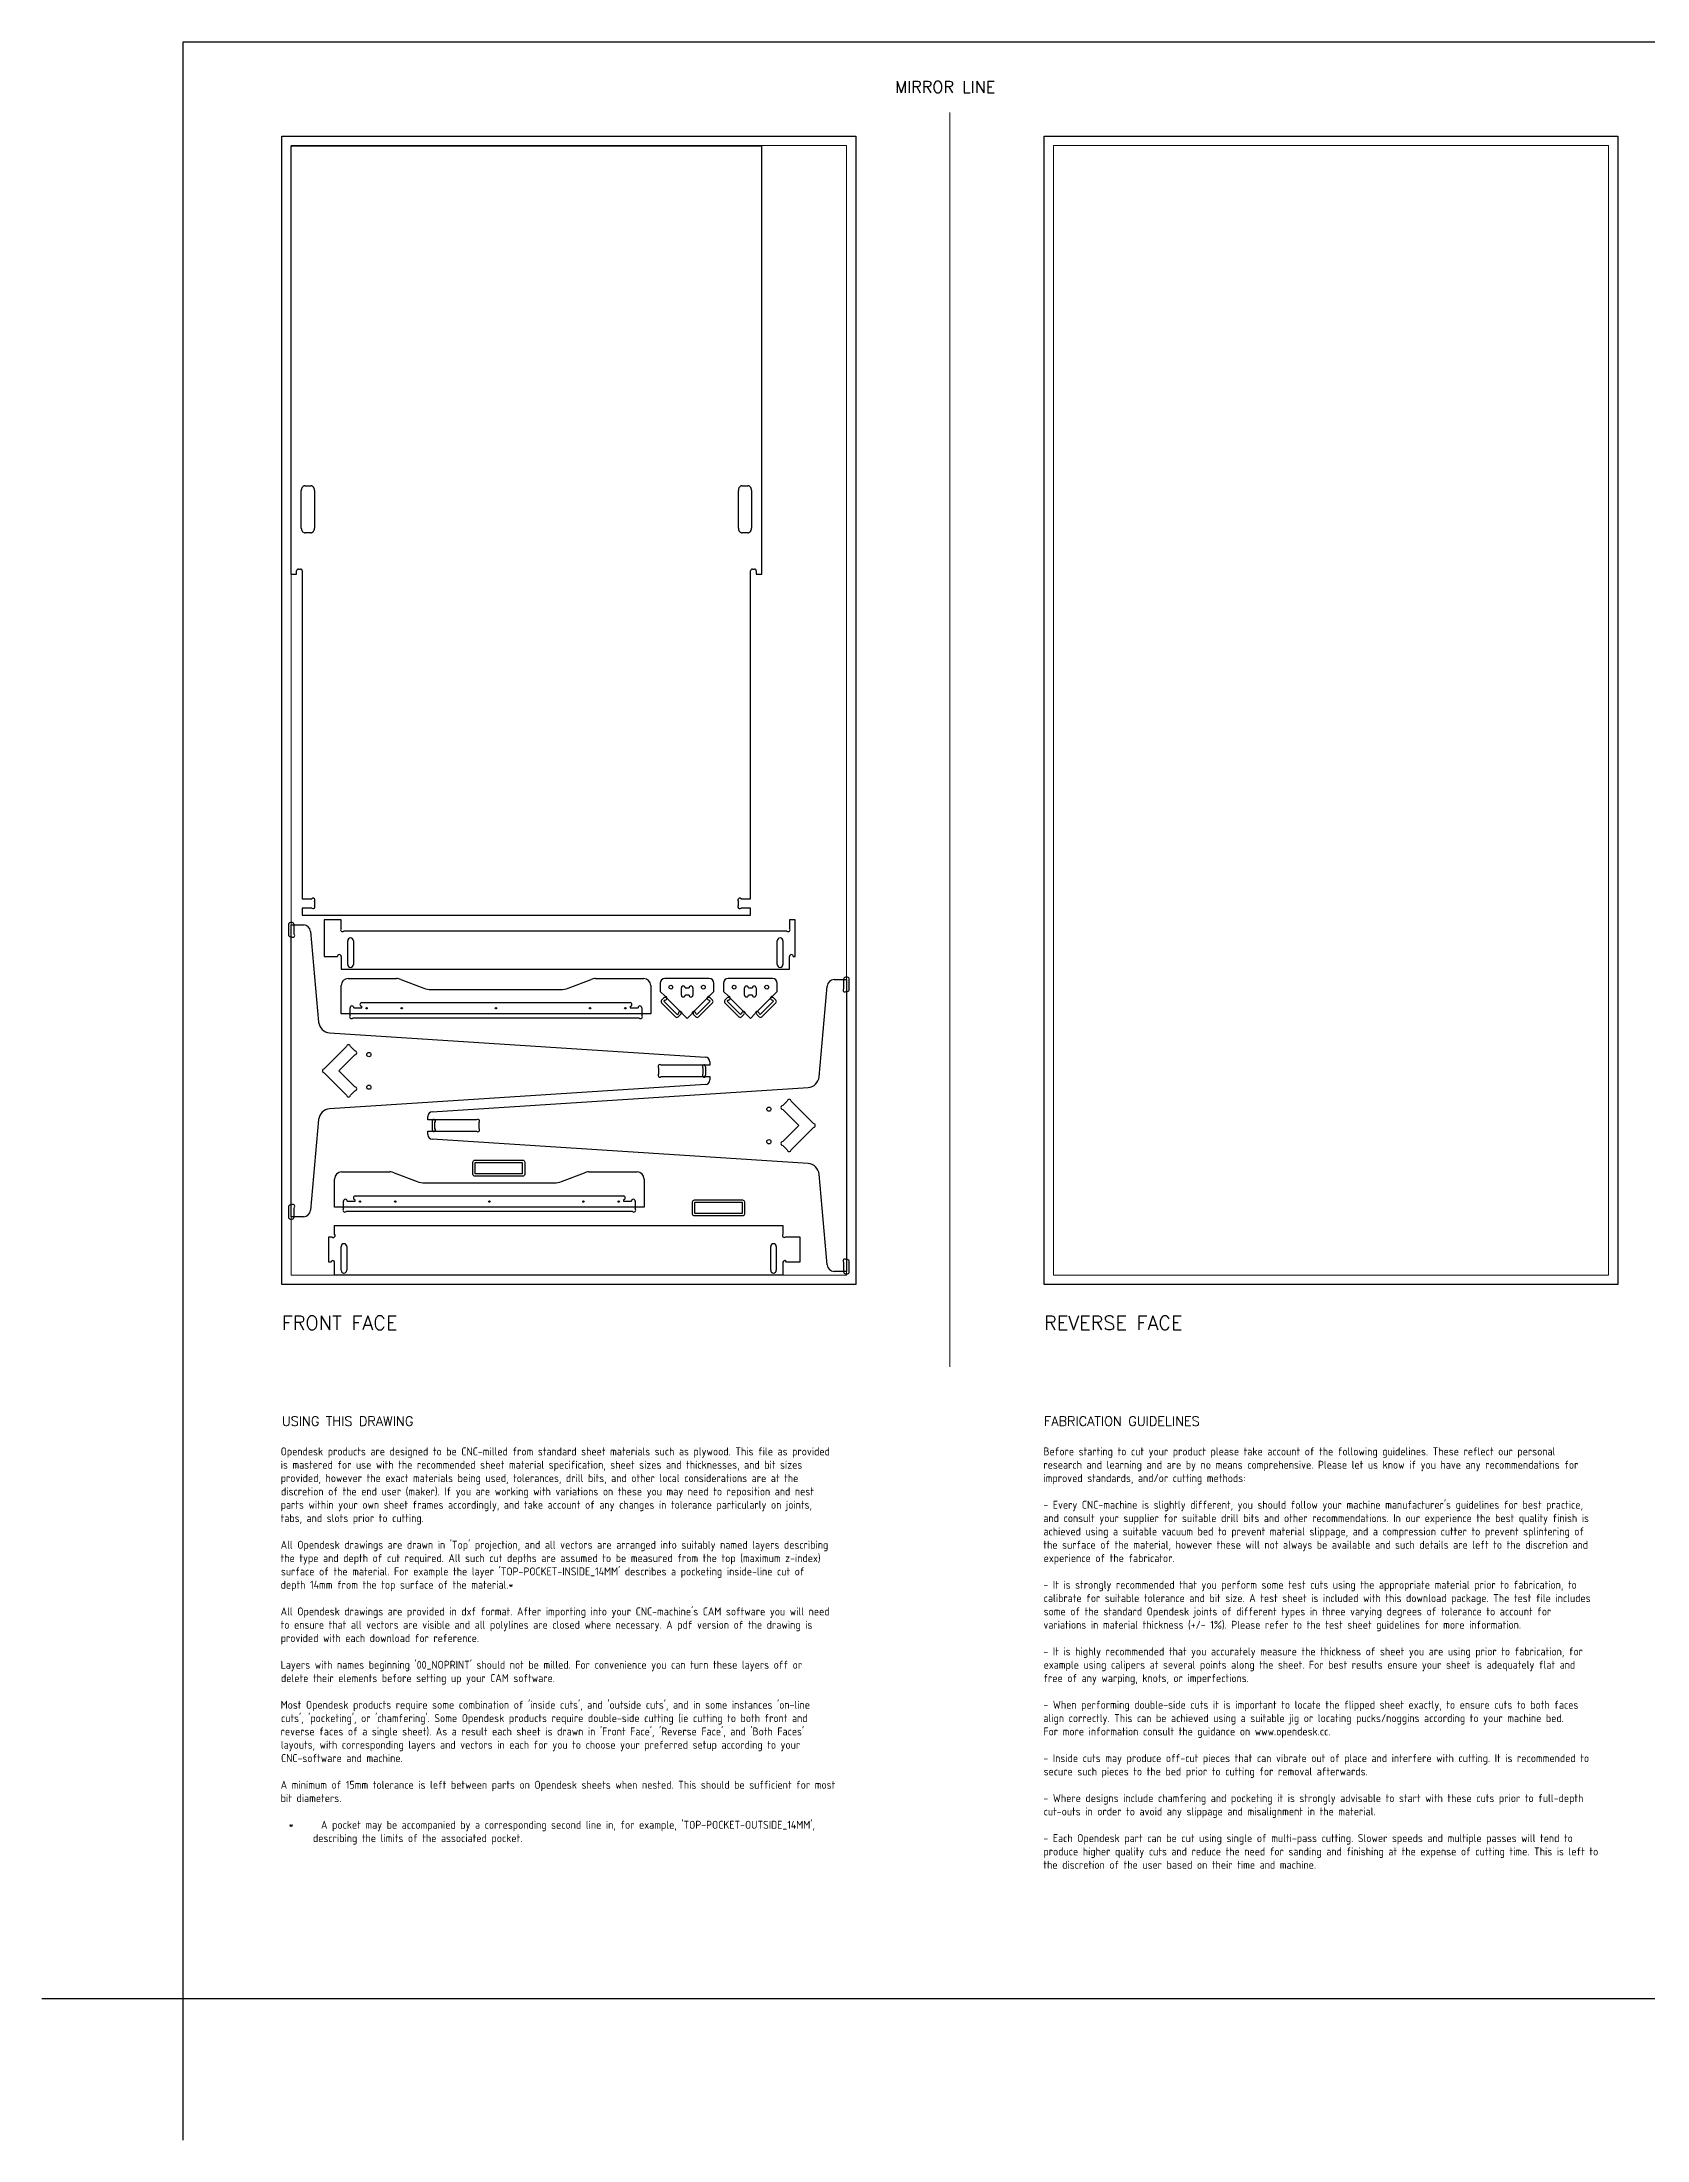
# Model space of a CAD drawing. Header units: millimetres. Extents: x -300 to 5880, y -300 to 4158.
# Drawn here: x -300 to 3112, y -300 to 4158 of the extents above; entities that cross this region are included whole.
import ezdxf
from ezdxf.enums import TextEntityAlignment as Align

# ---------------------------------------------------------------- set-up
doc = ezdxf.new("R2010")
doc.units = ezdxf.units.MM
doc.layers.add('00-NOPRINT_TEXT', color=7, linetype='Continuous', lineweight=25)
doc.layers.add('00_NOPRINT_TOLERANCE', color=7, linetype='Continuous', lineweight=5)
for name, color, linetype, lineweight, true_color in [('BOARD_$TH-NOMINAL', 3, 'Continuous', 30, 0x00ff00), ('TOP-CUT-INSIDE_12.000MM', 3, 'Continuous', 25, 0x00ff04), ('TOP-CUT-INSIDE_24.000MM', 5, 'Continuous', 25, 0x0300ff), ('TOP-CUT-OUTSIDE_24.000MM', 140, 'Continuous', 25, 0x00a2ff), ('TOP-HOLE-3.000MM-DIAM_24.000MM', 20, 'Continuous', 25, 0xff3b00), ('TOP-HOLE-8.000MM-DIAM_24.000MM', 20, 'Continuous', 25, 0xff3b00), ('TOP-HOLE-9.000MM-DIAM_14.000MM', 220, 'Continuous', 25, 0xff00c7), ('TOP-POCKET-INSIDE_12.000MM', 140, 'Continuous', 25, 0x00b1ff), ('TOP-POCKET-INSIDE_6.000MM', 6, 'Continuous', 25, 0xff00e0), ('TOP-POCKET-INSIDE_9.000MM', 60, 'Continuous', 25, 0xb0ff00)]:
    doc.layers.add(name, color=color, linetype=linetype, lineweight=lineweight, true_color=true_color)
doc.styles.add('OD-ISOCP-17_240', font='isocp.shx')
doc.styles.add('OD-ISOCP-17_241', font='isocp.shx')
doc.styles.add('OD-ISOCP-17_242', font='isocp.shx')
doc.styles.add('OD-ISOCP-17_243', font='isocp.shx')
doc.styles.add('OD-ISOCP-17_244', font='isocp.shx')
doc.styles.add('OD-ISOCP-17_245', font='isocp.shx')
doc.styles.add('OD-ISOCP-17_246', font='isocp.shx')
doc.styles.add('OD-ISOCP-17_247', font='isocp.shx')
doc.styles.add('OD-ISOCP-17_248', font='isocp.shx')
doc.styles.add('OD-ISOCP-17_249', font='isocp.shx')
doc.styles.add('OD-ISOCP-17_250', font='isocp.shx')
doc.styles.add('OD-ISOCP-17_251', font='isocp.shx')
doc.styles.add('OD-ISOCP-17_252', font='isocp.shx')
doc.styles.add('OD-ISOCP-17_253', font='isocp.shx')
doc.styles.add('OD-ISOCP-17_254', font='isocp.shx')
doc.styles.add('OD-ISOCP-17_255', font='isocp.shx')
doc.styles.add('OD-ISOCP-17_256', font='isocp.shx')
doc.styles.add('OD-ISOCP-17_257', font='isocp.shx')
doc.styles.add('OD-ISOCP-17_258', font='isocp.shx')
doc.styles.add('OD-ISOCP-17_259', font='isocp.shx')
doc.styles.add('OD-ISOCP-17_260', font='isocp.shx')
doc.styles.add('OD-ISOCP-17_261', font='isocp.shx')
doc.styles.add('OD-ISOCP-17_262', font='isocp.shx')
doc.styles.add('OD-ISOCP-17_263', font='isocp.shx')
doc.styles.add('OD-ISOCP-17_264', font='isocp.shx')
doc.styles.add('OD-ISOCP-17_265', font='isocp.shx')
doc.styles.add('OD-ISOCP-17_266', font='isocp.shx')
doc.styles.add('OD-ISOCP-17_267', font='isocp.shx')
doc.styles.add('OD-ISOCP-17_268', font='isocp.shx')
doc.styles.add('OD-ISOCP-17_269', font='isocp.shx')
doc.styles.add('OD-ISOCP-17_270', font='isocp.shx')
doc.styles.add('OD-ISOCP-17_271', font='isocp.shx')
doc.styles.add('OD-ISOCP-17_272', font='isocp.shx')
doc.styles.add('OD-ISOCP-17_273', font='isocp.shx')
doc.styles.add('OD-ISOCP-17_274', font='isocp.shx')
doc.styles.add('OD-ISOCP-17_275', font='isocp.shx')
doc.styles.add('OD-ISOCP-17_276', font='isocp.shx')
doc.styles.add('OD-ISOCP-17_277', font='isocp.shx')
doc.styles.add('OD-ISOCP-17_278', font='isocp.shx')
doc.styles.add('OD-ISOCP-17_279', font='isocp.shx')
doc.styles.add('OD-ISOCP-17_280', font='isocp.shx')
doc.styles.add('OD-ISOCP-17_281', font='isocp.shx')
doc.styles.add('OD-ISOCP-17_282', font='isocp.shx')
doc.styles.add('OD-ISOCP-17_283', font='isocp.shx')
doc.styles.add('OD-ISOCP-17_284', font='isocp.shx')
doc.styles.add('OD-ISOCP-17_285', font='isocp.shx')
doc.styles.add('OD-ISOCP-17_286', font='isocp.shx')
doc.styles.add('OD-ISOCP-17_287', font='isocp.shx')
doc.styles.add('OD-ISOCP-17_288', font='isocp.shx')
doc.styles.add('OD-SIMPLEX-20_87', font='simplex.shx')
doc.styles.add('OD-SIMPLEX-20_88', font='simplex.shx')
doc.styles.add('OD-SIMPLEX-25_89', font='simplex.shx')
doc.styles.add('OD-SIMPLEX-30_88', font='simplex.shx')
doc.styles.add('OD-SIMPLEX-30_89', font='simplex.shx')

# ---------------------------------------------------------------- blocks, each defined once
blk = doc.blocks.new('Borders Opendesk_7')
at = {"layer": '00-NOPRINT_TEXT'}
for p, q in [((0, 4158), (5880, 4158)), ((0, 0), (0, 4158)), ((0, 0), (-300, 0)), ((0, -300), (0, 0)), ((5880, 0), (0, 0))]:
    blk.add_line(p, q, dxfattribs=at)
at = {"layer": '00_NOPRINT_TOLERANCE', "ltscale": 0.379043}
blk.add_line((1630, 1343.2), (1630, 4008), dxfattribs=at)
at = {"layer": '00_NOPRINT_TOLERANCE', "ltscale": 0.379202}
for p, q in [((210, 3958), (1430, 3958)), ((210, 1518), (210, 3958)), ((1430, 3958), (1430, 1518)), ((1830, 3958), (3050, 3958)), ((1830, 1518), (1830, 3958)), ((3050, 3958), (3050, 1518)), ((1430, 1518), (210, 1518)), ((3050, 1518), (1830, 1518))]:
    blk.add_line(p, q, dxfattribs=at)
at = {"layer": '00_NOPRINT_TOLERANCE', "ltscale": 0.380876}
for p, q in [((230, 3938), (1410, 3938)), ((1850, 3938), (3030, 3938)), ((1410, 1538), (230, 1538)), ((3030, 1538), (1850, 1538))]:
    blk.add_line(p, q, dxfattribs=at)
at = {"layer": '00_NOPRINT_TOLERANCE', "ltscale": 0.380023}
for p, q in [((230, 1538), (230, 3938)), ((1410, 3938), (1410, 1538)), ((1850, 1538), (1850, 3938)), ((3030, 3938), (3030, 1538))]:
    blk.add_line(p, q, dxfattribs=at)
at = {"layer": 'BOARD_$TH-NOMINAL'}
for p, q in [((210, 3958), (1430, 3958)), ((210, 1518), (210, 3958)), ((1430, 3958), (1430, 1518)), ((1830, 3958), (3050, 3958)), ((1830, 1518), (1830, 3958)), ((3050, 3958), (3050, 1518)), ((1430, 1518), (210, 1518)), ((3050, 1518), (1830, 1518))]:
    blk.add_line(p, q, dxfattribs=at)
at = {"layer": '00-NOPRINT_TEXT', "style": 'OD-SIMPLEX-25_89'}
blk.add_text('MIRROR LINE', height=25, dxfattribs=at).set_placement((1513.3, 4049.9))
at = {"layer": '00-NOPRINT_TEXT', "color": 7}
for s, height, style, p in [('FRONT FACE', 30, 'OD-SIMPLEX-30_89', (210, 1451.3)), ('REVERSE FACE', 30, 'OD-SIMPLEX-30_88', (1830, 1451.3)), ('USING THIS DRAWING', 20, 'OD-SIMPLEX-20_88', (210, 1237.4)), ('FABRICATION GUIDELINES', 20, 'OD-SIMPLEX-20_87', (1830, 1237.4))]:
    blk.add_text(s, height=height, dxfattribs=dict(at, style=style)).set_placement(p, align=Align.TOP_LEFT)
for s, style, p in [('Opendesk products are designed to be CNC-milled from standard sheet materials such as plywood. This file as provided', 'OD-ISOCP-17_265', (207.4, 1154.7)), ('Before starting to cut your product please take account of the following guidelines. These reflect our personal', 'OD-ISOCP-17_240', (1828.7, 1154.7)), ('is mastered for use with the recommended sheet material specification, sheet sizes and thicknesses, and bit sizes', 'OD-ISOCP-17_266', (207.4, 1126.3)), ('provided, however the exact materials being used, tolerances, drill bits, and other local considerations are at the', 'OD-ISOCP-17_267', (207.4, 1098)), ('research and learning and are by no means comprehensive. Please let us know if you have any recommendations for', 'OD-ISOCP-17_241', (1828.7, 1126.3)), ('improved standards, and/or cutting methods:', 'OD-ISOCP-17_242', (1828.7, 1098)), ('discretion of the end user (maker). If you are working with variations on these you may need to reposition and nest', 'OD-ISOCP-17_268', (208.1, 1069.7)), ('tabs, and slots prior to cutting.', 'OD-ISOCP-17_270', (207.4, 1013)), ('parts within your own sheet frames accordingly, and take account of any changes in tolerance particularly on joints,', 'OD-ISOCP-17_269', (207.4, 1041.3)), ("- Every CNC-machine is slightly different, you should follow your machine manufacturer's guidelines for best practice,", 'OD-ISOCP-17_243', (1828.7, 1041.3)), ('and consult your supplier for suitable drill bits and other recommendations. In our experience the best quality finish is', 'OD-ISOCP-17_244', (1828.7, 1013)), ('achieved using a suitable vacuum bed to prevent material slippage, and a compression cutter to prevent splintering of', 'OD-ISOCP-17_245', (1828.7, 984.7)), ('the type and depth of cut required. All such cut depths are assumed to be measured from the top (maximum z-index)', 'OD-ISOCP-17_272', (207.4, 928)), ("All Opendesk drawings are drawn in 'Top' projection, and all vectors are arranged into suitably named layers describing", 'OD-ISOCP-17_271', (207.4, 956.3)), ('the surface of the material, however these will not always be available and such details are left to the discretion and', 'OD-ISOCP-17_246', (1828.7, 956.3)), ('experience of the fabricator.', 'OD-ISOCP-17_247', (1829.2, 928)), ("surface of the material. For example the layer 'TOP-POCKET-INSIDE_14MM' describes a pocketing inside-line cut of", 'OD-ISOCP-17_273', (208, 899.7)), ('depth 14mm from the top surface of the material.*', 'OD-ISOCP-17_274', (207.4, 871.3)), ('- It is strongly recommended that you perform some test cuts using the appropriate material prior to fabrication, to', 'OD-ISOCP-17_248', (1828.7, 871.3)), ('calibrate for suitable tolerance and bit size. A test sheet is included with this download package. The test file includes', 'OD-ISOCP-17_249', (1829.3, 843)), ('to ensure that all vectors are visible and all polylines are closed where necessary. A pdf version of the drawing is', 'OD-ISOCP-17_276', (207.4, 786.3)), ("All Opendesk drawings are provided in dxf format. After importing into your CNC-machine's CAM software you will need", 'OD-ISOCP-17_275', (207.4, 814.7)), ('variations in material thickness (+/- 1%). Please refer to the test sheet guidelines for more information.', 'OD-ISOCP-17_251', (1828.7, 786.3)), ('some of the standard Opendesk joints of different types in three varying degrees of tolerance to account for', 'OD-ISOCP-17_250', (1829.2, 814.7)), ('provided with each download for reference.', 'OD-ISOCP-17_277', (207.4, 758)), ("Layers with names beginning '00_NOPRINT' should not be milled. For convenience you can turn these layers off or", 'OD-ISOCP-17_278', (207.4, 701.3)), ('- It is highly recommended that you accurately measure the thickness of sheet you are using prior to fabrication, for', 'OD-ISOCP-17_252', (1828.7, 729.7)), ('example using calipers at several points along the sheet. For best results ensure your sheet is adequately flat and', 'OD-ISOCP-17_253', (1829.2, 701.3)), ('delete their elements before setting up your CAM software.', 'OD-ISOCP-17_279', (208.1, 673)), ('free of any warping, knots, or imperfections.', 'OD-ISOCP-17_254', (1828.7, 673)), ("Most Opendesk products require some combination of 'inside cuts', and 'outside cuts', and in some instances 'on-line", 'OD-ISOCP-17_280', (207.4, 616.3)), ('- When performing double-side cuts it is important to locate the flipped sheet exactly, to ensure cuts to both faces', 'OD-ISOCP-17_255', (1828.7, 616.3)), ("reverse faces of a single sheet). As a result each sheet is drawn in 'Front Face', 'Reverse Face', and 'Both Faces'", 'OD-ISOCP-17_282', (207.4, 559.7)), ("cuts', 'pocketing', or 'chamfering'. Some Opendesk products require double-side cutting (ie cutting to both front and", 'OD-ISOCP-17_281', (208.1, 588)), ('align correctly. This can be achieved using a suitable jig or locating pucks/noggins according to your machine bed.', 'OD-ISOCP-17_256', (1828.7, 588)), ('layouts, with corresponding layers and vectors in each for you to choose your preferred setup according to your', 'OD-ISOCP-17_283', (207.8, 531.3)), ('For more information consult the guidance on www.opendesk.cc.', 'OD-ISOCP-17_257', (1828.7, 559.7)), ('CNC-software and machine.', 'OD-ISOCP-17_284', (208.2, 503)), ('- Inside cuts may produce off-cut pieces that can vibrate out of place and interfere with cutting. It is recommended to', 'OD-ISOCP-17_258', (1828.7, 503)), ('secure such pieces to the bed prior to cutting for removal afterwards.', 'OD-ISOCP-17_259', (1829.2, 474.7)), ('A minimum of 15mm tolerance is left between parts on Opendesk sheets when nested. This should be sufficient for most', 'OD-ISOCP-17_285', (207.4, 446.3)), ('bit diameters.', 'OD-ISOCP-17_286', (207.4, 418)), ('- Where designs include chamfering and pocketing it is strongly advisable to start with these cuts prior to full-depth', 'OD-ISOCP-17_260', (1828.7, 418)), ('cut-outs in order to avoid any slippage and misalignment in the material.', 'OD-ISOCP-17_261', (1829.3, 389.7)), ("*      A pocket may be accompanied by a corresponding second line in, for example, 'TOP-POCKET-OUTSIDE_14MM',", 'OD-ISOCP-17_287', (224.4, 361.3)), ('describing the limits of the associated pocket.', 'OD-ISOCP-17_288', (276.1, 333)), ('- Each Opendesk part can be cut using single of multi-pass cutting. Slower speeds and multiple passes will tend to', 'OD-ISOCP-17_262', (1828.7, 333)), ('produce higher quality cuts and reduce the need for sanding and finishing at the expense of cutting time. This is left to', 'OD-ISOCP-17_263', (1828.7, 304.7)), ('the discretion of the user based on their time and machine.', 'OD-ISOCP-17_264', (1828.7, 276.3))]:
    blk.add_text(s, height=17, dxfattribs=dict(at, style=style)).set_placement(p)

msp = doc.modelspace()

# ---------------------------------------------------------------- linework, layer by layer
at = {"layer": 'TOP-CUT-INSIDE_12.000MM'}
for p, q in [((224, 2282.8), (224, 2260.8)), ((232, 2286.8), (228, 2286.8)), ((236, 2262.4), (236, 2282.8)), ((228, 2256.8), (230.3, 2256.8)), ((1404, 2166.7), (1404, 2146.4)), ((1412, 2170.7), (1408, 2170.7)), ((1409.7, 2140.7), (1412, 2140.7)), ((1416, 2144.7), (1416, 2166.7)), ((1022.1, 2126.9), (1017.2, 2121.9)), ((1017.2, 2116.3), (1046.9, 2086.6)), ((1057.5, 2097.2), (1027.8, 2126.9)), ((1114.8, 2126.9), (1085.1, 2097.2)), ((1095.7, 2086.6), (1125.4, 2116.3)), ((1125.4, 2121.9), (1120.4, 2126.9)), ((1156.7, 2126.9), (1151.7, 2121.9)), ((1151.7, 2116.3), (1181.4, 2086.6)), ((1192, 2097.2), (1162.3, 2126.9)), ((1249.3, 2126.9), (1219.6, 2097.2)), ((1230.2, 2086.6), (1259.9, 2116.3)), ((1259.9, 2121.9), (1255, 2126.9)), ((1052.5, 2086.6), (1057.5, 2091.5)), ((1085.1, 2091.5), (1090, 2086.6)), ((1187.1, 2086.6), (1192, 2091.5)), ((1219.6, 2091.5), (1224.6, 2086.6)), ((1010.8, 1978.1), (1010.8, 1965.4)), ((1106.8, 1983.8), (1016.5, 1983.8)), ((1110.8, 1963.8), (1110.8, 1979.8)), ((1016.5, 1959.8), (1106.8, 1959.8)), ((529.2, 1863.7), (529.2, 1847.7)), ((623.5, 1867.7), (533.2, 1867.7)), ((533.2, 1843.7), (623.5, 1843.7)), ((629.2, 1849.4), (629.2, 1862.1)), ((224, 1682.8), (224, 1660.8)), ((230.3, 1686.8), (228, 1686.8)), ((228, 1656.8), (232, 1656.8)), ((236, 1660.8), (236, 1681.1)), ((1404, 1565.1), (1404, 1544.7)), ((1412, 1570.7), (1409.7, 1570.7)), ((1416, 1544.7), (1416, 1566.7)), ((1408, 1540.7), (1412, 1540.7))]:
    msp.add_line(p, q, dxfattribs=at)
for centre, start, end in [((228, 2282.8), 90, 180), ((232, 2282.8), 0, 90), ((228, 2260.8), 180, 270), ((233.2, 2259.6), 225, 45), ((1406.8, 2143.5), 135, 315), ((1408, 2166.7), 90, 180), ((1412, 2166.7), 0, 90), ((1412, 2144.7), 270, 0), ((1020, 2119.1), 135, 225), ((1025, 2124), 45, 135), ((1054.7, 2094.3), 315, 45), ((1087.9, 2094.3), 135, 225), ((1117.6, 2124), 45, 135), ((1122.5, 2119.1), 315, 45), ((1154.6, 2119.1), 135, 225), ((1159.5, 2124), 45, 135), ((1189.2, 2094.3), 315, 45), ((1222.4, 2094.3), 135, 225), ((1252.1, 2124), 45, 135), ((1257.1, 2119.1), 315, 45), ((1049.7, 2089.4), 225, 315), ((1092.8, 2089.4), 225, 315), ((1184.3, 2089.4), 225, 315), ((1227.4, 2089.4), 225, 315), ((1013.6, 1981), 45, 225), ((1013.6, 1962.6), 134.9999, 315), ((1106.8, 1979.8), 0, 90), ((1106.8, 1963.8), 270, 0), ((533.2, 1863.7), 90, 180), ((533.2, 1847.7), 180, 270), ((626.4, 1864.9), 314.9999, 135), ((626.4, 1846.5), 225, 45), ((228, 1682.8), 90, 180), ((228, 1660.8), 180, 270), ((233.2, 1684), 315, 135), ((232, 1660.8), 270, 0), ((1406.8, 1567.9), 45, 225), ((1412, 1566.7), 0, 90), ((1408, 1544.7), 180, 270), ((1412, 1544.7), 270, 0)]:
    msp.add_arc(centre, 4, start, end, dxfattribs=at)
at = {"layer": 'TOP-CUT-INSIDE_24.000MM'}
for p, q in [((259.3, 3215.1), (271.3, 3215.1)), ((1188.3, 3215.1), (1200.3, 3215.1)), ((251.3, 3125.1), (251.3, 3205.1)), ((279.3, 3205.1), (279.3, 3125.1)), ((1180.3, 3125.1), (1180.3, 3205.1)), ((1208.3, 3205.1), (1208.3, 3125.1)), ((271.3, 3115.1), (259.3, 3115.1)), ((1200.3, 3115.1), (1188.3, 3115.1)), ((1059.1, 2132.8), (1059.1, 2148)), ((1067.1, 2148), (1075.5, 2148)), ((1083.5, 2148), (1083.5, 2132.8)), ((1193.6, 2132.8), (1193.6, 2148)), ((1201.6, 2148), (1210, 2148)), ((1218, 2148), (1218, 2132.8)), ((1075.5, 2132.8), (1067.1, 2132.8)), ((1210, 2132.8), (1201.6, 2132.8)), ((300.1, 1975.8), (347.7, 2023.4)), ((355.7, 2023.4), (365.1, 2014)), ((347.7, 1920.2), (300.1, 1967.8)), ((365.1, 2006), (330.9, 1971.8)), ((330.9, 1971.8), (365.1, 1937.6)), ((365.1, 1929.6), (355.7, 1920.2)), ((1274.9, 1897.9), (1284.3, 1907.3)), ((1309.1, 1855.7), (1274.9, 1889.9)), ((1292.3, 1907.3), (1339.9, 1859.7)), ((1274.9, 1821.5), (1309.1, 1855.7)), ((1339.9, 1851.7), (1292.3, 1804.1)), ((1284.3, 1804.1), (1274.9, 1813.5))]:
    msp.add_line(p, q, dxfattribs=at)
for centre, radius, start, end in [((262.6, 3205.3), 11.3, 152.6677, 162.4263), ((261.2, 3206.1), 9.74, 141.3402, 152.6677), ((260.6, 3206.6), 8.89, 129.9288, 141.3402), ((259.6, 3207.7), 7.45, 116.3291, 129.9288), ((259.4, 3208.2), 6.9, 103.6502, 116.3291), ((259.3, 3208.7), 6.41, 90, 103.6502), ((271.3, 3208.7), 6.41, 76.3499, 90), ((271.2, 3208.2), 6.9, 63.6709, 76.3499), ((270.9, 3207.7), 7.45, 50.0712, 63.6709), ((270, 3206.6), 8.89, 38.6598, 50.0712), ((269.3, 3206.1), 9.74, 27.3323, 38.6598), ((267.9, 3205.3), 11.3, 17.5737, 27.3323), ((1191.6, 3205.3), 11.3, 152.6677, 162.4263), ((1190.2, 3206.1), 9.74, 141.3402, 152.6677), ((1189.6, 3206.6), 8.89, 129.9288, 141.3402), ((1188.6, 3207.7), 7.45, 116.3291, 129.9288), ((1188.4, 3208.2), 6.9, 103.6501, 116.3291), ((1188.3, 3208.7), 6.41, 90, 103.6501), ((1200.3, 3208.7), 6.41, 76.3498, 90), ((1200.2, 3208.2), 6.9, 63.6709, 76.3498), ((1199.9, 3207.7), 7.45, 50.0712, 63.6709), ((1199, 3206.6), 8.89, 38.6598, 50.0712), ((1198.3, 3206.1), 9.74, 27.3323, 38.6598), ((1196.9, 3205.3), 11.3, 17.5737, 27.3323), ((263.8, 3205.1), 12.5, 171.4333, 180), ((263.2, 3205.2), 11.9, 162.4263, 171.4333), ((267.4, 3205.2), 11.9, 8.5667, 17.5737), ((266.8, 3205.1), 12.5, 0, 8.5667), ((1192.8, 3205.1), 12.5, 171.4333, 180), ((1192.2, 3205.2), 11.9, 162.4263, 171.4333), ((1196.4, 3205.2), 11.9, 8.5667, 17.5737), ((1195.8, 3205.1), 12.5, 0, 8.5667), ((263.8, 3125.1), 12.5, 180, 188.5667), ((263.2, 3125), 11.9, 188.5667, 197.5737), ((262.6, 3124.8), 11.3, 197.5737, 207.3323), ((267.9, 3124.8), 11.3, 332.6677, 342.4263), ((267.4, 3125), 11.9, 342.4263, 351.4333), ((266.8, 3125.1), 12.5, 351.4333, 0), ((1192.8, 3125.1), 12.5, 180, 188.5667), ((1192.2, 3125), 11.9, 188.5667, 197.5737), ((1191.6, 3124.8), 11.3, 197.5737, 207.3323), ((1196.9, 3124.8), 11.3, 332.6677, 342.4263), ((1196.4, 3125), 11.9, 342.4263, 351.4333), ((1195.8, 3125.1), 12.5, 351.4333, 0), ((261.2, 3124.1), 9.74, 207.3323, 218.6598), ((260.6, 3123.6), 8.89, 218.6598, 230.0712), ((259.6, 3122.4), 7.45, 230.0712, 243.6709), ((259.4, 3122), 6.9, 243.6709, 256.3498), ((259.3, 3121.5), 6.41, 256.3498, 270), ((271.3, 3121.5), 6.41, 270, 283.6502), ((271.2, 3122), 6.9, 283.6502, 296.3291), ((270.9, 3122.4), 7.45, 296.3291, 309.9288), ((270, 3123.6), 8.89, 309.9288, 321.3402), ((269.3, 3124.1), 9.74, 321.3402, 332.6677), ((1190.2, 3124.1), 9.74, 207.3323, 218.6598), ((1189.6, 3123.6), 8.89, 218.6598, 230.0712), ((1188.6, 3122.4), 7.45, 230.0712, 243.6709), ((1188.4, 3122), 6.9, 243.6709, 256.3498), ((1188.3, 3121.5), 6.41, 256.3498, 270), ((1200.3, 3121.5), 6.41, 270, 283.6502), ((1200.2, 3122), 6.9, 283.6502, 296.3291), ((1199.9, 3122.4), 7.45, 296.3291, 309.9288), ((1199, 3123.6), 8.89, 309.9288, 321.3402), ((1198.3, 3124.1), 9.74, 321.3402, 332.6677), ((1063.1, 2148), 4, 359.9999, 180), ((1079.5, 2148), 4, 0, 180), ((1197.6, 2148), 4, 359.9999, 180), ((1214, 2148), 4, 0, 180), ((1063.1, 2132.8), 4, 179.9999, 0), ((1079.5, 2132.8), 4, 180, 0), ((1197.6, 2132.8), 4, 179.9999, 0), ((1214, 2132.8), 4, 180, 0), ((351.7, 2023.4), 4, 0, 180), ((365.1, 2010), 4, 269.9913, 90.0087), ((300.1, 1971.8), 4, 90, 270), ((351.7, 1920.2), 4, 180, 0), ((365.1, 1933.6), 4, 269.9913, 90.0087), ((1274.9, 1893.9), 4, 89.9913, 270.0087), ((1288.3, 1907.3), 4, 0, 180), ((1339.9, 1855.7), 4, 270, 90), ((1274.9, 1817.5), 4, 89.9913, 270.0087), ((1288.3, 1804.1), 4, 180, 0)]:
    msp.add_arc(centre, radius, start, end, dxfattribs=at)
at = {"layer": 'TOP-CUT-OUTSIDE_24.000MM'}
for p, q in [((1230.3, 3936.6), (229.3, 3936.6)), ((229.3, 3936.6), (229.3, 3027.1)), ((1230.3, 3027.1), (1230.3, 3936.6)), ((241.3, 3027.1), (241.3, 3034.1)), ((245.3, 3038.1), (249.3, 3038.1)), ((253.3, 3034.1), (253.3, 2337.6)), ((1206.3, 2337.6), (1206.3, 3034.1)), ((1210.3, 3038.1), (1214.3, 3038.1)), ((1218.3, 3034.1), (1218.3, 3027.1)), ((229.3, 3027.1), (241.3, 3027.1)), ((1218.3, 3027.1), (1230.3, 3027.1)), ((253.3, 2337.6), (273.6, 2337.6)), ((279.3, 2332), (279.3, 2323.3)), ((1180.3, 2323.3), (1180.3, 2332)), ((1185.9, 2337.6), (1206.3, 2337.6)), ((230, 1661.8), (230, 2281.8)), ((230, 2281.8), (256, 2281.8)), ((253.3, 2317.6), (253.3, 2302.6)), ((273.6, 2317.6), (253.3, 2317.6)), ((253.3, 2302.6), (1206.3, 2302.6)), ((300, 2292.7), (300, 2214.7)), ((336, 2292.7), (300, 2292.7)), ((336, 2274.4), (336, 2292.7)), ((1206.3, 2317.6), (1185.9, 2317.6)), ((1206.3, 2302.6), (1206.3, 2317.6)), ((1289, 2292.7), (1289, 2274.4)), ((1301, 2292.7), (1289, 2292.7)), ((1301, 2214.7), (1301, 2292.7)), ((270.9, 2268.1), (288.1, 2075.4)), ((1283.3, 2268.7), (341.7, 2268.7)), ((300, 2214.7), (328, 2214.7)), ((336, 2214.8), (336, 2187.7)), ((336, 2187.7), (1289, 2187.7)), ((1289, 2187.7), (1289, 2214.7)), ((1297, 2214.7), (1301, 2214.7)), ((336, 2092.9), (336, 2152.9)), ((351, 2167.9), (453.3, 2167.9)), ((462.8, 2166.2), (511.4, 2147.7)), ((527.4, 2144.9), (802.6, 2144.9)), ((818.6, 2147.7), (867.2, 2166.2)), ((876.7, 2167.9), (979, 2167.9)), ((994, 2152.9), (994, 2092.9)), ((1014, 2157.9), (1014, 2140.6)), ((1014, 2140.6), (1024.5, 2130.2)), ((1118.5, 2167.9), (1024, 2167.9)), ((1118, 2130.2), (1128.5, 2140.6)), ((1128.5, 2140.6), (1128.5, 2157.9)), ((1148.5, 2157.9), (1148.5, 2140.6)), ((1148.5, 2140.6), (1159, 2130.2)), ((1253.1, 2167.9), (1158.5, 2167.9)), ((1252.6, 2130.2), (1263.1, 2140.6)), ((1263.1, 2140.6), (1263.1, 2157.9)), ((1351.9, 1959.3), (1369.1, 2152)), ((1384, 2165.7), (1410, 2165.7)), ((1410, 2165.7), (1410, 1545.7)), ((1024.5, 2122.2), (1022.1, 2119.8)), ((1022.1, 2119.8), (1050.4, 2091.5)), ((1092.1, 2091.5), (1120.4, 2119.8)), ((1120.4, 2119.8), (1118, 2122.2)), ((1159, 2122.2), (1156.7, 2119.8)), ((1156.7, 2119.8), (1185, 2091.5)), ((1226.7, 2091.5), (1255, 2119.8)), ((1255, 2119.8), (1252.6, 2122.2)), ((311.4, 2052.7), (1110.5, 2001)), ((994, 2092.9), (336, 2092.9)), ((1050.4, 2091.5), (1052.8, 2093.9)), ((1060.8, 2093.9), (1071.3, 2083.4)), ((1071.3, 2083.4), (1081.8, 2093.9)), ((1089.8, 2093.9), (1092.1, 2091.5)), ((1185, 2091.5), (1187.3, 2093.9)), ((1195.3, 2093.9), (1205.8, 2083.4)), ((1205.8, 2083.4), (1216.3, 2093.9)), ((1224.3, 2093.9), (1226.7, 2091.5)), ((1104.8, 1978.1), (1104.8, 1965.4)), ((1119.8, 1983.8), (1110.5, 1983.8)), ((1119.8, 1991), (1119.8, 1983.8)), ((1110.5, 1942.5), (311.4, 1890.9)), ((529.5, 1885), (1328.6, 1936.6)), ((1110.5, 1959.8), (1119.8, 1959.8)), ((1119.8, 1959.8), (1119.8, 1952.5)), ((520.2, 1867.7), (520.2, 1875)), ((288.1, 1868.2), (270.9, 1675.5)), ((529.5, 1867.7), (520.2, 1867.7)), ((520.2, 1836.4), (520.2, 1843.7)), ((520.2, 1843.7), (529.5, 1843.7)), ((535.2, 1849.4), (535.2, 1862.1)), ((1328.6, 1774.8), (529.5, 1826.5)), ((322, 1682), (322, 1742)), ((337, 1757), (439.3, 1757)), ((448.8, 1755.3), (497.4, 1736.8)), ((621.1, 1753), (621.1, 1777)), ((621.1, 1777), (721.1, 1777)), ((721.1, 1753), (621.1, 1753)), ((721.1, 1777), (721.1, 1753)), ((804.6, 1736.8), (853.2, 1755.3)), ((862.7, 1757), (965, 1757)), ((980, 1742), (980, 1682)), ((1369.1, 1559.4), (1351.9, 1752.1)), ((513.4, 1734), (788.6, 1734)), ((256, 1661.8), (230, 1661.8)), ((980, 1682), (322, 1682)), ((1088.1, 1692.6), (1188.1, 1692.6)), ((1088.1, 1668.6), (1088.1, 1692.6)), ((1188.1, 1668.6), (1088.1, 1668.6)), ((1188.1, 1692.6), (1188.1, 1668.6)), ((310, 1565), (310, 1619)), ((310, 1619), (316.3, 1619)), ((322, 1624.7), (322, 1643)), ((322, 1643), (1275, 1643)), ((1275, 1643), (1275, 1624.7)), ((1280.7, 1619), (1311, 1619)), ((1311, 1619), (1311, 1565)), ((314.6, 1565), (310, 1565)), ((322, 1538), (322, 1565)), ((1275, 1565), (1275, 1538)), ((1311, 1565), (1282.5, 1565)), ((1275, 1538), (322, 1538)), ((1410, 1545.7), (1384, 1545.7))]:
    msp.add_line(p, q, dxfattribs=at)
for centre, radius, start, end in [((245.3, 3034.1), 4, 90, 180), ((249.3, 3034.1), 4, 0, 90), ((1210.3, 3034.1), 4, 90, 180), ((1214.3, 3034.1), 4, 0, 90), ((276.5, 2334.8), 4, 314.9913, 135.0087), ((276.5, 2320.5), 4, 224.9913, 45.0087), ((1183.1, 2334.8), 4, 44.9913, 225.0087), ((1183.1, 2320.5), 4, 134.9913, 315.0087), ((256, 2266.8), 15, 5.0795, 90), ((338.8, 2271.6), 4, 135, 315), ((1286.2, 2271.6), 4, 225, 45), ((332, 2214.7), 4, 0.4045, 179.6862), ((1293, 2214.7), 4, 0, 180), ((351, 2152.9), 15, 90, 180), ((453.4, 2140.7), 27.2, 69.5729, 90.2091), ((527.2, 2190.1), 45.3, 249.5729, 270.2091), ((802.8, 2190.1), 45.3, 269.7909, 290.4271), ((876.7, 2140.2), 27.7, 90, 110.2181), ((979, 2152.9), 15, 0, 90), ((1024, 2157.9), 10, 90, 180), ((1118.5, 2157.9), 10, 0, 89.9998), ((1158.5, 2157.9), 10, 90, 180), ((1253.1, 2157.9), 10, 0, 89.9998), ((1384, 2150.7), 15, 90, 174.9198), ((1024.5, 2126.2), 4, 270, 90), ((1056.8, 2093.9), 4, 0, 180), ((1085.8, 2093.9), 4, 0, 180), ((1118, 2126.2), 4, 90, 270), ((1159, 2126.2), 4, 270, 90), ((1191.3, 2093.9), 4, 0, 180), ((1220.3, 2093.9), 4, 0, 180), ((1252.6, 2126.2), 4, 90, 270), ((313, 2077.6), 25, 185.0796, 266.303), ((1107.6, 1981), 4, 44.9913, 225.0087), ((1107.6, 1962.6), 4, 134.9913, 315.0087), ((1109.8, 1991), 10, 0, 86.3033), ((1109.8, 1952.5), 10, 273.697, 0), ((1327, 1961.5), 25, 273.697, 354.9204), ((313, 1866), 25, 93.697, 174.9204), ((530.2, 1875), 10, 93.697, 180), ((530.2, 1836.4), 10, 180, 266.3033), ((532.4, 1864.9), 4, 314.9913, 135.0087), ((532.4, 1846.5), 4, 224.9913, 45.0087), ((337, 1742), 15, 90, 180), ((439.4, 1729.8), 27.2, 69.5729, 90.2091), ((862.7, 1729.3), 27.7, 90, 110.2181), ((965, 1742), 15, 0, 90), ((1327, 1749.9), 25, 5.0796, 86.303), ((513.2, 1779.3), 45.3, 249.5729, 270.2091), ((788.8, 1779.3), 45.3, 269.7909, 290.4271), ((256, 1676.8), 15, 270, 354.9198), ((319.2, 1621.8), 4, 224.9957, 45.0043), ((1277.8, 1621.8), 4, 135, 315), ((318.3, 1565), 3.71, 0, 180), ((1278.8, 1565), 3.76, 0, 180), ((1384, 1560.7), 15, 185.0795, 270)]:
    msp.add_arc(centre, radius, start, end, dxfattribs=at)
at = {"layer": 'TOP-HOLE-3.000MM-DIAM_24.000MM'}
for centre in [(389.9, 2104.9), (464.9, 2104.9), (665, 2104.9), (865.1, 2104.9), (940.1, 2104.9), (375.9, 1694), (450.9, 1694), (651, 1694), (851.1, 1694), (926.1, 1694)]:
    msp.add_circle(centre, 1.5, dxfattribs=at)
at = {"layer": 'TOP-HOLE-8.000MM-DIAM_24.000MM'}
for centre in [(1036.6, 2149.6), (1105.9, 2149.6), (1171.2, 2149.6), (1240.5, 2149.6)]:
    msp.add_circle(centre, 4, dxfattribs=at)
at = {"layer": 'TOP-HOLE-9.000MM-DIAM_14.000MM'}
for centre in [(394.9, 2006.4), (394.9, 1937.1), (1245.1, 1890.4), (1245.1, 1821.1)]:
    msp.add_circle(centre, 4.5, dxfattribs=at)
at = {"layer": 'TOP-POCKET-INSIDE_12.000MM'}
for points in [[(722.1, 1782, -0.414214), (726.1, 1778), (726.1, 1752, -0.414214), (722.1, 1748), (620.1, 1748, -0.414214), (616.1, 1752), (616.1, 1778, -0.414214), (620.1, 1782)], [(1083.1, 1693.6, -0.414214), (1087.1, 1697.6), (1189.1, 1697.6, -0.414214), (1193.1, 1693.6), (1193.1, 1667.6, -0.414214), (1189.1, 1663.6), (1087.1, 1663.6, -0.414214), (1083.1, 1667.6)]]:
    msp.add_lwpolyline(points, format="xyb", close=True, dxfattribs=at)
at = {"layer": 'TOP-POCKET-INSIDE_6.000MM'}
for p, q in [((355, 2089.5), (355, 2105.9)), ((363, 2105.9), (380, 2105.9)), ((380, 2116.9), (950, 2116.9)), ((380, 2105.9), (380, 2108.9)), ((950, 2108.9), (950, 2105.9)), ((950, 2105.9), (967, 2105.9)), ((975, 2105.9), (975, 2089.5)), ((969.3, 2083.9), (360.7, 2083.9)), ((341, 1678.7), (341, 1695)), ((349, 1695), (366, 1695)), ((366, 1706), (936, 1706)), ((366, 1695), (366, 1698)), ((936, 1698), (936, 1695)), ((936, 1695), (953, 1695)), ((961, 1695), (961, 1678.7)), ((955.3, 1673), (346.7, 1673))]:
    msp.add_line(p, q, dxfattribs=at)
for centre, start, end in [((359, 2105.9), 0, 180), ((380, 2112.9), 90, 270), ((950, 2112.9), 270, 90), ((971, 2105.9), 0, 180), ((357.8, 2086.7), 135, 315), ((972.2, 2086.7), 225, 45), ((345, 1695), 0, 180), ((366, 1702), 90, 270), ((936, 1702), 270, 90), ((957, 1695), 0, 180), ((343.8, 1675.8), 135, 315), ((958.2, 1675.8), 225, 45)]:
    msp.add_arc(centre, 4, start, end, dxfattribs=at)
at = {"layer": 'TOP-POCKET-INSIDE_9.000MM'}
for p, q in [((350, 2197.7), (350, 2248.2)), ((362, 2248.2), (362, 2197.7)), ((1263, 2197.7), (1263, 2248.2)), ((1275, 2248.2), (1275, 2197.7)), ((336, 1548), (336, 1598.5)), ((348, 1598.5), (348, 1548)), ((1249, 1548), (1249, 1598.5)), ((1261, 1598.5), (1261, 1548))]:
    msp.add_line(p, q, dxfattribs=at)
for centre, start, end in [((356, 2248.2), 0, 180), ((1269, 2248.2), 0, 180), ((356, 2197.7), 180, 0), ((1269, 2197.7), 180, 360), ((342, 1598.5), 0, 180), ((1255, 1598.5), 0, 180), ((342, 1548), 180, 0), ((1255, 1548), 180, 0)]:
    msp.add_arc(centre, 6, start, end, dxfattribs=at)

# ---------------------------------------------------------------- block references
msp.add_blockref('Borders Opendesk_7', (0, 0))

doc.saveas('drawing.dxf')
